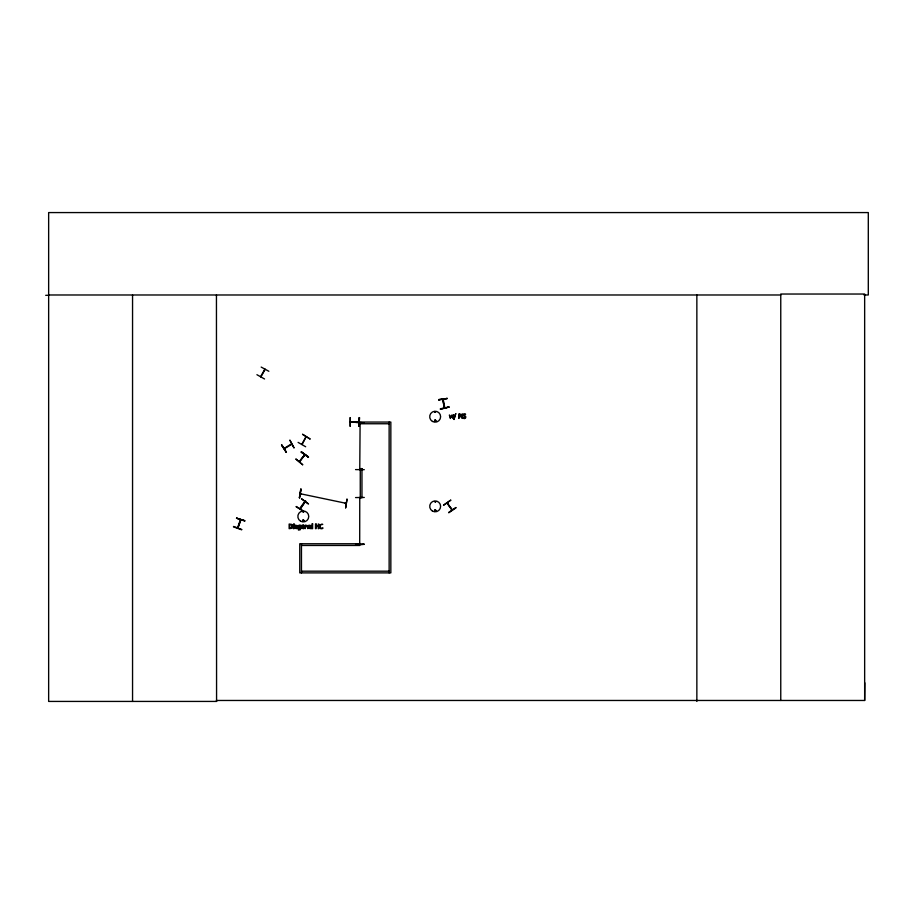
<?xml version="1.0" encoding="UTF-8"?>
<svg xmlns="http://www.w3.org/2000/svg" width="914" height="914" viewBox="0 0 914 914"><rect width="100%" height="100%" fill="white"/><g stroke="black" fill="none" stroke-linecap="round" stroke-linejoin="round"><path stroke-width="1.37" d="M359.67 543.522L359.693 544.253L359.762 497.536M359.67 423.593L360.105 422.828L359.762 469.579L359.75 468.608M864.027 294.982L868.3 294.982L868.3 212.574L48.648 212.574L48.648 701.426L216.572 701.426L216.458 700.467L864.655 700.467L864.781 682.792M260.581 376.705L264.866 369.13M301.757 444.398L306.041 436.812L302.088 444.512M359.67 422.988L359.762 423.776M360.07 469.568L360.059 468.608M360.162 498.324L359.682 497.627L360.07 498.416M302.842 511.806L303.711 512.171L302.922 511.714M302.705 520.546C304.271 518.581 303.574 522.671 302.797 520.409M304.111 520.763C302.66 517.724 302.203 522.865 303.985 520.934M434.698 412.168L435.635 412.043L434.756 412.283M435.692 420.783C434.036 422.691 435.213 418.589 435.624 421.046M435.59 501.935L434.71 501.706L435.647 501.832M434.573 510.446C436.344 508.847 435.144 512 434.721 510.709M435.932 510.652C434.676 507.384 433.842 513.28 436.012 510.446M240.599 520.512L240.805 519.94M299.564 461.867L304.853 454.841L299.392 461.444M304.362 455.549L304.613 454.669L299.404 461.57M359.762 468.699L360.105 469.396M360.093 544.196L360.093 543.453M299.358 497.753L301.174 489.207M346.109 503.317L300.512 493.777M301.3 493.857L300.5 493.377M346.052 503.614L345.104 503.42M447.106 502.883L451.973 509.909M265.163 369.347L260.958 376.808M233.584 526.441L241.764 529.492M236.532 518.215L244.906 520.74L236.555 518.158M238.166 527.047L237.834 527.961L240.828 519.815M237.583 527.778L240.348 519.78M237.914 528.018L240.885 519.746M304.625 502.357L304.739 501.489M299.392 461.524L300.146 461.25M256.925 374.694L264.546 378.979M261.187 367.074L268.842 371.278M298.101 442.387L305.664 446.752M291.783 527.572L291.749 525.104L289.761 524.579L289.761 528.132L291.783 527.572A1.52 1.52 0 0 1 290.949 528.075M284.105 448.443L291.395 443.976M301.494 498.747L308.509 503.98L301.471 498.781M300.238 508.847L305.013 501.615M300.215 508.984C313.822 490.03 297.153 510.812 300.626 508.195M301.243 452.133L308.509 457L301.277 452.076M291.646 444.387L284.38 448.671M360.059 469.488L360.059 468.699M444.798 407.827L443.199 399.361M301.186 493.857L300.363 493.697M345.252 503.134L345.949 503.237M443.553 505.156L450.705 500.129M447.026 502.929L452.213 509.635M448.625 512.48L455.812 507.51M448.808 512.754L456.017 507.807M286.402 452.339L281.523 445.072L286.425 452.327M293.92 447.837L289.852 440.091L294.022 447.78M434.95 419.972C433.053 422.748 437.726 420.577 435.167 419.994M358.814 422.199L350.233 422.108M438.617 399.669L447.277 398.458L438.617 399.624M438.686 399.989L447.277 398.435M440.377 408.798L448.945 407.096M355.546 422.382L364.275 422.771L355.546 422.348M364.286 469.67L355.546 469.602M355.546 497.57L364.275 497.456M364.286 544.344L355.546 544.39L364.286 544.287L359.293 544.801M45.7 295.325L48.648 295.313M48.648 294.982L780.762 294.982M350.256 417.584L350.256 426.324M389.136 423.753L360.013 423.753L360.013 422.062L390.838 422.062L390.838 572.884L299.758 572.884L299.758 543.761L359.693 543.761L359.693 545.464L301.46 545.464M301.46 571.181L389.136 571.181M303.334 525.139L302.671 525.139A1.382 1.382 0 0 0 301.871 525.584L301.689 527.995L303.334 528.726A1.371 1.371 0 0 0 304.122 528.281L304.122 525.584M350.348 422.188L358.996 421.8M236.566 518.101L244.792 521.049M233.436 526.852L241.662 529.8M444.501 407.884L442.742 399.292L444.318 407.941M296.319 506.516L303.642 511.28L296.136 506.79M301.506 451.767L308.486 457.034M301.312 452.03L308.292 457.286M450.773 500.232L443.587 505.202M446.969 502.849L451.973 510.081M281.889 444.855L286.322 452.384M864.655 700.467L864.655 294.034L780.762 294.034L780.762 700.467M696.856 294.982L696.856 701.426M389.136 422.062L389.136 572.884M359.122 417.584L359.122 426.324M350.245 417.584L350.199 426.324M301.46 543.761L301.46 572.884M216.447 294.982L216.572 701.426M132.553 294.982L132.553 701.426M303.162 525.139A1.382 1.382 0 0 1 303.962 525.584M300.855 528.269L300.249 529.743L298.284 529.823C303.882 528.258 294.502 528.92 299.129 525.139A1.554 1.554 0 0 1 300.272 525.344L300.855 525.196L300.855 528.269M320.174 525.938C319.694 527.469 321.465 529.012 322.779 527.789C323.842 528.338 320.768 529.457 320.094 528.143C316.29 523.368 326.367 524.373 321.294 524.522A1.314 1.314 0 0 0 320.563 524.967L320.174 525.938M462.964 414.807C464.643 417.584 467.031 417.447 462.895 418.178C465.866 420.063 467.317 415.47 463.729 415.482C463.855 413.756 467.922 414.51 463.866 413.859A1.474 1.474 0 0 0 463.181 414.339L462.964 414.807M302.111 526.35C302.545 531.708 305.413 523.562 302.111 526.35M292.788 526.361L291.84 528.292L289.144 528.658L289.144 524.053L291.852 524.419L292.788 526.361M294.651 527.321L294.616 527.664A1.188 1.188 0 0 0 294.799 528.292L297.37 528.658L297.164 525.539L294.902 525.276L296.787 526.384L294.651 527.321M308.475 527.321L308.441 527.664A1.188 1.188 0 0 0 308.624 528.292L311.194 528.658L310.988 525.539L308.726 525.276L310.611 526.384L308.475 527.321M298.615 526.35C299.072 531.24 301.494 523.585 298.615 526.35M295.256 527.389L296.136 528.189L296.787 526.852L295.256 527.389M309.081 527.389L309.96 528.189L310.611 526.852L309.081 527.389M300.809 489.127L299.484 497.776L300.809 489.127M346.989 499.193L345.652 507.841L346.989 499.193M453.333 414.99L452.761 417.675L451.916 414.99L450.613 417.675L449.402 414.99L450.282 418.452L451.665 415.79L453.047 418.452L453.927 414.99L453.333 414.99M455.732 413.631L453.938 419.457L455.732 413.631M302.603 434.333L310.017 438.971L302.603 434.333M295.987 459.102L302.671 464.746L295.987 459.102M305.984 525.379L305.139 525.196L305.139 528.658L305.722 526.076L306.624 525.664L307.858 528.658L307.698 525.63L305.984 525.379M448.934 407.027L440.445 409.164L448.934 407.027M459.765 413.848L458.897 413.848L458.897 418.452L459.468 414.476L462.187 418.452L462.187 413.848L461.616 417.492L459.765 413.848M359.476 417.584L359.019 426.324L359.476 417.584M361.955 468.619L360.265 468.619L360.265 497.73L361.955 497.73L361.955 468.619M312.611 523.836L312.028 523.836L312.028 528.658L312.611 528.658L312.611 523.836M294.045 524.019L293.383 524.625L294.045 524.019M316.107 524.053L315.49 524.053L315.49 528.658L316.107 528.658L316.107 526.407L318.232 526.407L318.232 528.658L318.837 528.658L318.837 524.053L318.232 524.053L318.232 525.858L316.107 525.858L316.107 524.053M294 525.196L293.417 525.196L293.417 528.658L294 528.658L294 525.196M432.448 511.075A5.45 5.45 0 0 0 440.617 506.356A5.45 5.45 0 0 0 432.448 501.637A5.45 5.45 0 0 0 432.448 511.075M432.436 421.434A5.461 5.461 0 0 0 440.628 416.704A5.461 5.461 0 0 0 432.436 411.974A5.461 5.461 0 0 0 432.436 421.434M300.569 521.186A5.461 5.461 0 0 0 308.761 516.467A5.461 5.461 0 0 0 300.569 511.737A5.461 5.461 0 0 0 300.569 521.186"/></g></svg>
